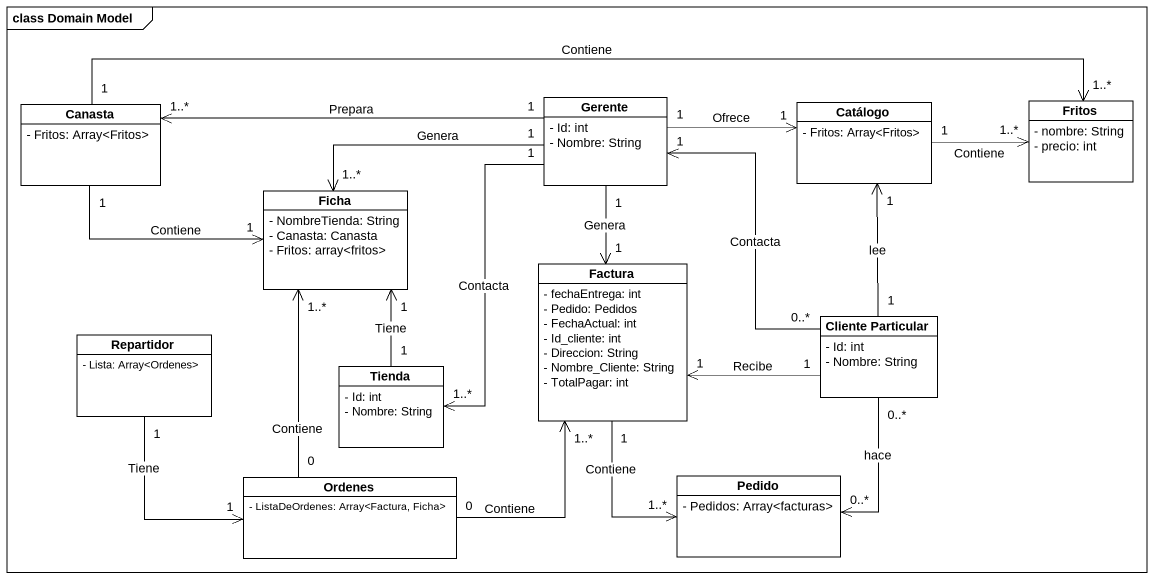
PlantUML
@startuml
mainframe class Domain Model
hide circle
hide empty members
skinparam classAttributeIconSize 0
class Canasta {
  - Fritos: Array<Fritos>
}
class Gerente {
  - Id: int
  - Nombre: String
}
class Catálogo {
  - Fritos: Array<Fritos>
}
class Fritos {
  - nombre: String
  - precio: int
}
class Ficha {
  - NombreTienda: String
  - Canasta: Canasta
  - Fritos: array<fritos>
}
class Factura {
  - fechaEntrega: int
  - Pedido: Pedidos
  - FechaActual: int
  - Id_cliente: int
  - Direccion: String
  - Nombre_Cliente: String
  - TotalPagar: int
}
class Repartidor {
  - Lista: Array<Ordenes>
}
class "Cliente Particular" as Cliente_Particular {
  - Id: int
  - Nombre: String
}
class Tienda {
  - Id: int
  - Nombre: String
}
class Ordenes {
  - ListaDeOrdenes: Array<Factura, Ficha>
}
class Pedido {
  - Pedidos: Array<facturas>
}
Canasta "1" -right-> "1..*" Fritos : Contiene
Gerente "1" -left-> "1..*" Canasta : Prepara
Gerente "1" -right-> "1" Catálogo : Ofrece
Gerente "1" -left-> "1..*" Ficha : Genera
Gerente "1" --> "1" Factura : Genera
Gerente "1" --> "1..*" Tienda : Contacta
Catálogo "1" -right-> "1..*" Fritos : Contiene
Ficha "1" <-left- "1" Canasta : Contiene
Ficha "1..*" <-- "0" Ordenes : Contiene
Factura "1..*" <-- "0" Ordenes : Contiene
Factura "1" --> "1..*" Pedido : Contiene
Repartidor "1" --> "1" Ordenes : Tiene
Cliente_Particular "0..*" -up-> "1" Gerente : Contacta
Cliente_Particular "1" -up-> "1" Catálogo : lee
Cliente_Particular "1" -left-> "1" Factura : Recibe
Cliente_Particular "0..*" --> "0..*" Pedido : hace
Tienda "1" -up-> "1" Ficha : Tiene
@enduml
